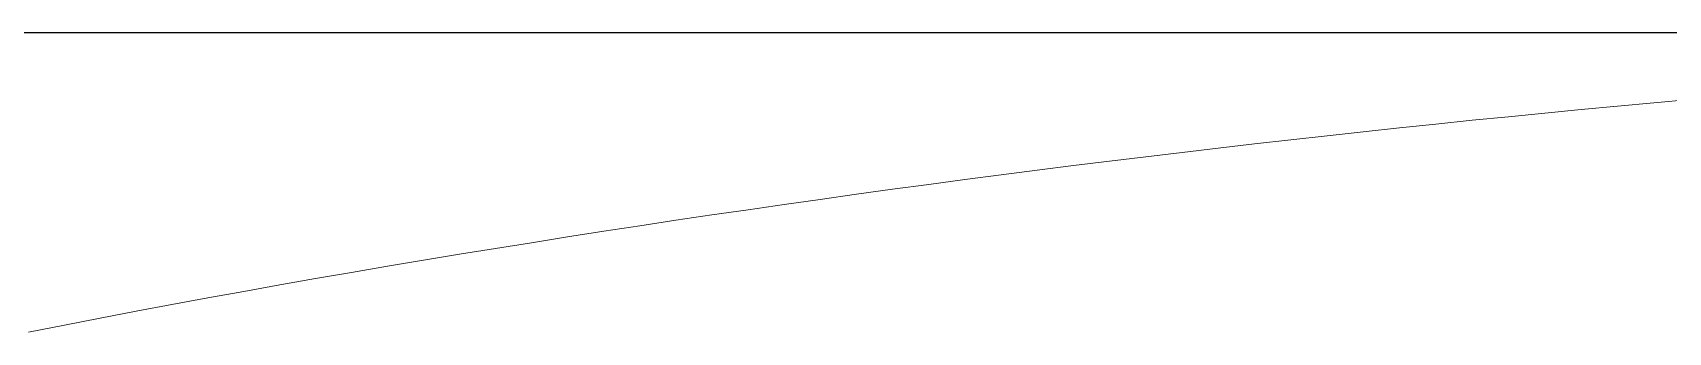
# Model space of a CAD drawing. Extents: x -5208 to -4788, y -2139 to -1842.
# Drawn here: x -5034.33 to -5016.82, y -2018.39 to -2015.2 of the extents above; entities that cross this region are included whole.
import ezdxf

# ---------------------------------------------------------------- set-up
doc = ezdxf.new("R2010")
doc.units = 0
doc.header["$LTSCALE"] = 7
doc.layers.add('D', color=2, linetype='CONTINUOUS')
doc.layers.add('Trimetric', color=7, linetype='CONTINUOUS')

msp = doc.modelspace()

# ---------------------------------------------------------------- linework, layer by layer
at = {"layer": 'D'}
msp.add_line((-5004.129, -2015.196), (-5075.132, -2015.196), dxfattribs=at)
at = {"layer": 'Trimetric', "color": 0, "linetype": 'Continuous', "lineweight": 18}
msp.add_lwpolyline([(-5016.589, -2015.908), (-5016.978, -2015.944), (-5017.366, -2015.98), (-5017.755, -2016.016), (-5018.144, -2016.054), (-5018.533, -2016.093), (-5018.921, -2016.131), (-5019.31, -2016.172), (-5019.698, -2016.212), (-5020.087, -2016.254), (-5020.475, -2016.296), (-5020.863, -2016.339), (-5021.251, -2016.383), (-5021.639, -2016.428), (-5022.027, -2016.474), (-5022.415, -2016.52), (-5022.802, -2016.567), (-5023.19, -2016.615), (-5023.577, -2016.664), (-5023.965, -2016.714), (-5024.352, -2016.764), (-5024.739, -2016.816), (-5025.126, -2016.868), (-5025.513, -2016.921), (-5025.9, -2016.975), (-5026.287, -2017.03), (-5026.673, -2017.086), (-5027.06, -2017.141), (-5027.446, -2017.199), (-5027.832, -2017.258), (-5028.218, -2017.316), (-5028.604, -2017.376), (-5028.99, -2017.438), (-5029.376, -2017.499), (-5029.761, -2017.561), (-5030.147, -2017.625), (-5030.532, -2017.69), (-5030.917, -2017.755), (-5031.302, -2017.821), (-5031.686, -2017.889), (-5032.07, -2017.959), (-5032.455, -2018.028), (-5032.839, -2018.098), (-5033.223, -2018.169), (-5033.606, -2018.244), (-5033.99, -2018.319), (-5034.373, -2018.394)], dxfattribs=at)

doc.saveas('drawing.dxf')
